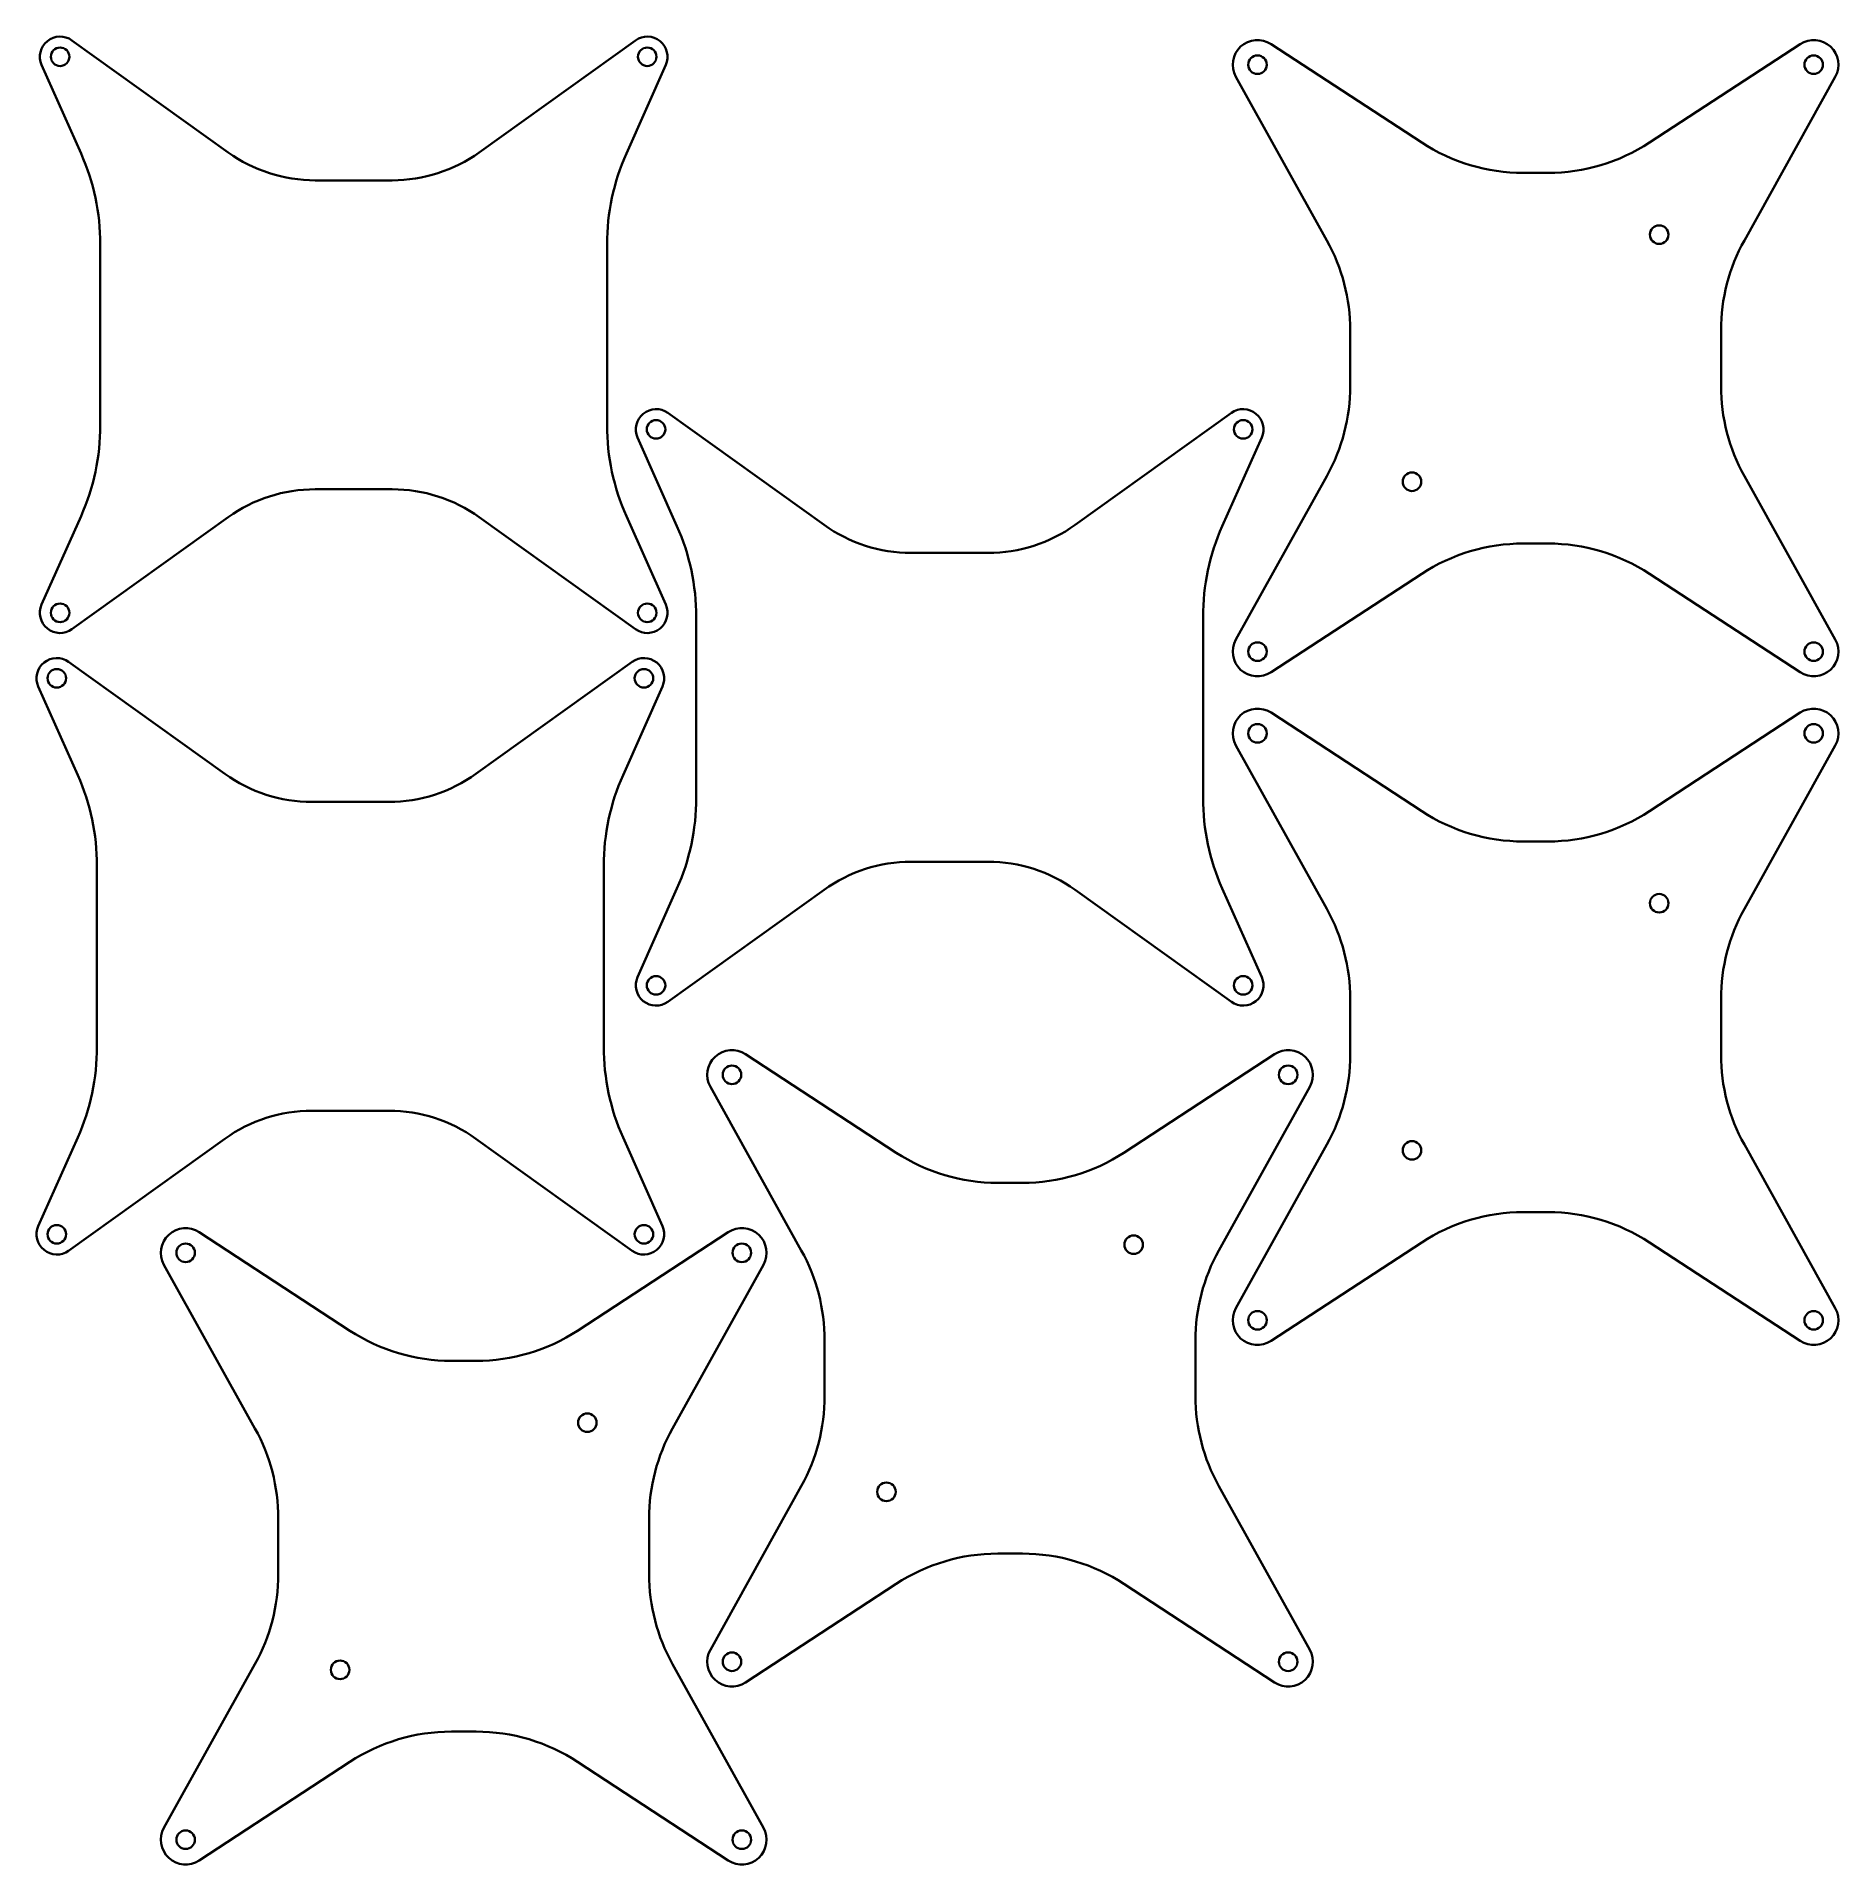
# Model space of a CAD drawing. Extents: x 449 to 740, y 273 to 568.
import ezdxf

# ---------------------------------------------------------------- set-up
doc = ezdxf.new("R2010")
doc.units = 0

msp = doc.modelspace()

# ---------------------------------------------------------------- linework, layer by layer
at = {"color": 7, "lineweight": 35}
for p, q in [((454.443298, 567.81665), (479.733429, 549.682129)), ((545.630005, 567.81665), (520.339844, 549.682129)), ((648.462158, 567.220337), (672.84967, 551.267334)), ((734.082764, 567.220337), (709.695251, 551.267334)), ((642.776123, 561.92981), (657.494751, 535.446533)), ((739.768799, 561.92981), (725.050171, 535.446533)), ((459.036621, 534.804138), (459.036621, 505.511261)), ((541.036621, 534.804138), (541.036621, 505.511261)), ((550.869507, 507.511475), (576.159607, 489.376953)), ((642.056152, 507.511475), (616.765991, 489.376953)), ((642.776123, 470.816071), (657.494751, 497.299316)), ((739.768799, 470.816071), (725.050171, 497.299316)), ((454.443298, 472.498688), (479.733429, 490.63324)), ((545.630005, 472.498688), (520.339844, 490.63324)), ((648.462158, 465.525513), (672.84967, 481.478546)), ((734.082764, 465.525513), (709.695251, 481.478546)), ((555.46283, 474.498932), (555.46283, 445.206055)), ((637.46283, 474.498932), (637.46283, 445.206055)), ((453.906128, 467.221649), (479.196289, 449.087097)), ((545.092834, 467.221649), (519.802673, 449.087097)), ((648.462158, 458.996796), (672.84967, 443.043732)), ((734.082764, 458.996796), (709.695251, 443.043732)), ((642.776123, 453.706238), (657.494751, 427.222961)), ((739.768799, 453.706238), (725.050171, 427.222961)), ((458.499451, 434.209106), (458.499451, 404.916229)), ((540.499451, 434.209106), (540.499451, 404.916229)), ((550.869507, 412.193512), (576.159607, 430.328033)), ((642.056152, 412.193512), (616.765991, 430.328033)), ((563.429993, 403.727844), (587.817505, 387.77478)), ((649.050659, 403.727844), (624.663086, 387.77478)), ((557.744019, 398.437256), (572.462646, 371.95401)), ((654.736633, 398.437256), (640.018005, 371.95401)), ((453.906128, 371.903687), (479.196289, 390.038208)), ((545.092834, 371.903687), (519.802673, 390.038208)), ((642.776123, 362.592499), (657.494751, 389.075745)), ((739.768799, 362.592499), (725.050171, 389.075745)), ((475.031403, 374.917816), (499.418945, 358.964752)), ((560.652039, 374.917816), (536.264526, 358.964752)), ((648.462158, 357.301941), (672.84967, 373.254974)), ((734.082764, 357.301941), (709.695251, 373.254974)), ((469.345398, 369.627258), (484.064056, 343.143982)), ((566.338074, 369.627258), (551.619385, 343.143982)), ((557.744019, 307.323547), (572.462646, 333.806793)), ((654.736633, 307.323547), (640.018005, 333.806793)), ((563.429993, 302.032959), (587.817505, 317.986023)), ((649.050659, 302.032959), (624.663086, 317.986023)), ((469.345398, 278.513519), (484.064056, 304.996765)), ((566.338074, 278.513519), (551.619385, 304.996765)), ((475.031403, 273.222961), (499.418945, 289.176025)), ((560.652039, 273.222961), (536.264526, 289.176025))]:
    msp.add_line(p, q, dxfattribs=at)
at = {"color": 7, "lineweight": 35, "ltscale": 0.392104}
for p, q in [((449.546814, 563.828613), (455.917969, 549.496765)), ((550.526428, 563.828613), (544.155273, 549.496765)), ((545.973022, 503.523376), (552.344177, 489.191559)), ((646.952637, 503.523376), (640.581482, 489.191559)), ((449.009644, 463.233551), (455.380798, 448.901733)), ((549.989319, 463.233551), (543.618103, 448.901733)), ((545.973022, 416.18161), (552.344177, 430.513428)), ((646.952637, 416.18161), (640.581482, 430.513428)), ((449.009644, 375.891785), (455.380798, 390.223602)), ((549.989319, 375.891785), (543.618103, 390.223602))]:
    msp.add_line(p, q, dxfattribs=at)
at = {"color": 7, "lineweight": 35, "ltscale": 0.311463}
for p, q in [((493.807373, 545.157715), (506.2659, 545.157715)), ((493.807373, 495.157684), (506.2659, 495.157684)), ((493.270203, 444.562653), (505.728729, 444.562653)), ((493.270203, 394.562653), (505.728729, 394.562653))]:
    msp.add_line(p, q, dxfattribs=at)
at = {"color": 7, "lineweight": 35, "ltscale": 0.1}
for p, q in [((689.272461, 546.372925), (693.272461, 546.372925)), ((689.272461, 486.372925), (693.272461, 486.372925)), ((689.272461, 438.149353), (693.272461, 438.149353)), ((604.240295, 382.880402), (608.240295, 382.880402)), ((689.272461, 378.149353), (693.272461, 378.149353)), ((515.841736, 354.070374), (519.841736, 354.070374)), ((604.240295, 322.880402), (608.240295, 322.880402)), ((515.841736, 294.070374), (519.841736, 294.070374))]:
    msp.add_line(p, q, dxfattribs=at)
at = {"color": 7, "lineweight": 35, "ltscale": 0.225}
for p, q in [((661.272461, 511.872925), (661.272461, 520.872925)), ((721.272461, 511.872925), (721.272461, 520.872925)), ((661.272461, 403.649353), (661.272461, 412.649353)), ((721.272461, 403.649353), (721.272461, 412.649353)), ((576.240295, 348.380402), (576.240295, 357.380402)), ((636.240295, 348.380402), (636.240295, 357.380402)), ((487.841736, 319.570374), (487.841736, 328.570374)), ((547.841736, 319.570374), (547.841736, 328.570374))]:
    msp.add_line(p, q, dxfattribs=at)
at = {"color": 7, "lineweight": 35, "ltscale": 0.392103}
for p, q in [((449.546814, 476.486816), (455.917969, 490.818604)), ((550.526428, 476.486816), (544.155273, 490.818604))]:
    msp.add_line(p, q, dxfattribs=at)
at = {"color": 7, "lineweight": 35, "ltscale": 0.311462}
for p, q in [((590.233582, 484.852478), (602.692078, 484.852478)), ((590.233582, 434.852478), (602.692078, 434.852478))]:
    msp.add_line(p, q, dxfattribs=at)
at = {"color": 7, "lineweight": 35}
for centre in [(452.536621, 565.157715), (547.536621, 565.157715), (646.272461, 563.872925), (736.272461, 563.872925), (711.272461, 536.372925), (548.96283, 504.852478), (643.96283, 504.852478), (671.272461, 496.372925), (452.536621, 475.157684), (547.536621, 475.157684), (646.272461, 468.872925), (736.272461, 468.872925), (451.999451, 464.562653), (546.999451, 464.562653), (646.272461, 455.649353), (736.272461, 455.649353), (711.272461, 428.149353), (548.96283, 414.852478), (643.96283, 414.852478), (561.240295, 400.380402), (651.240295, 400.380402), (671.272461, 388.149353), (451.999451, 374.562653), (546.999451, 374.562653), (472.841736, 371.570374), (562.841736, 371.570374), (626.240295, 372.880402), (646.272461, 360.649353), (736.272461, 360.649353), (537.841736, 344.070374), (586.240295, 332.880402), (497.841736, 304.070374), (561.240295, 305.380402), (651.240295, 305.380402), (472.841736, 276.570374), (562.841736, 276.570374)]:
    msp.add_circle(centre, 1.5, dxfattribs=at)
for centre, radius, start, end in [((452.536621, 565.157715), 3.27194, 54.357207, 203.967429), ((547.536621, 565.157715), 3.27194, 336.032578, 125.642791), ((646.272461, 563.872925), 4, 56.80974, 209.063789), ((736.272461, 563.872925), 4, 330.93621, 123.190262), ((689.272461, 576.372925), 30, 236.809383, 269.999997), ((693.272461, 576.372925), 30, 269.999997, 303.190615), ((422.867188, 534.804138), 36.169439, 360, 23.967422), ((493.807373, 569.309448), 24.151726, 234.357209, 269.999997), ((506.2659, 569.309448), 24.151726, 269.999997, 305.642793), ((577.206055, 534.804138), 36.169439, 156.032571, 179.999995), ((631.272461, 520.872925), 30, 0, 29.06405), ((751.272461, 520.872925), 30, 150.935952, 180.000005), ((631.272461, 511.872925), 30, 330.93595, 360), ((751.272461, 511.872925), 30, 180.000005, 209.064048), ((548.96283, 504.852478), 3.27194, 54.357207, 203.967429), ((643.96283, 504.852478), 3.27194, 336.032578, 125.642791), ((422.867188, 505.511261), 36.169439, 336.032578, 360), ((577.206055, 505.511261), 36.169439, 180.000005, 203.967429), ((493.807373, 471.005981), 24.151726, 90.000003, 125.642791), ((506.2659, 471.005981), 24.151726, 54.357207, 90.000003), ((519.293396, 474.498932), 36.169439, 360, 23.967422), ((590.233582, 509.004211), 24.151726, 234.357209, 269.999997), ((602.692078, 509.004211), 24.151726, 269.999997, 305.642793), ((673.632263, 474.498932), 36.169439, 156.032571, 179.999995), ((689.272461, 456.372925), 30, 90.000003, 123.190617), ((693.272461, 456.372925), 30, 56.809385, 90.000003), ((452.536621, 475.157684), 3.27194, 156.032571, 305.642793), ((547.536621, 475.157684), 3.27194, 234.357209, 23.967422), ((646.272461, 468.872925), 4, 150.936211, 303.19026), ((736.272461, 468.872925), 4, 236.809738, 29.06379), ((451.999451, 464.562653), 3.27194, 54.357207, 203.967429), ((546.999451, 464.562653), 3.27194, 336.032578, 125.642791), ((646.272461, 455.649353), 4, 56.80974, 209.063789), ((736.272461, 455.649353), 4, 330.93621, 123.190262), ((422.330017, 434.209106), 36.169439, 360, 23.967422), ((493.270203, 468.714386), 24.151726, 234.357209, 269.999997), ((505.728729, 468.714386), 24.151726, 269.999997, 305.642793), ((576.668884, 434.209106), 36.169439, 156.032571, 179.999995), ((519.293396, 445.206055), 36.169439, 336.032578, 360), ((673.632263, 445.206055), 36.169439, 180.000005, 203.967429), ((689.272461, 468.149353), 30, 236.809383, 269.999997), ((693.272461, 468.149353), 30, 269.999997, 303.190615), ((590.233582, 410.700775), 24.151726, 90.000003, 125.642791), ((602.692078, 410.700775), 24.151726, 54.357207, 90.000003), ((631.272461, 412.649353), 30, 0, 29.06405), ((751.272461, 412.649353), 30, 150.935952, 180.000005), ((548.96283, 414.852478), 3.27194, 156.032571, 305.642793), ((643.96283, 414.852478), 3.27194, 234.357209, 23.967422), ((422.330017, 404.916229), 36.169439, 336.032578, 360), ((576.668884, 404.916229), 36.169439, 180.000005, 203.967429), ((561.240295, 400.380402), 4, 56.80974, 209.063789), ((651.240295, 400.380402), 4, 330.93621, 123.190262), ((631.272461, 403.649353), 30, 330.93595, 360), ((751.272461, 403.649353), 30, 180.000005, 209.064048), ((493.270203, 370.41095), 24.151726, 90.000003, 125.642791), ((505.728729, 370.41095), 24.151726, 54.357207, 90.000003), ((604.240295, 412.880402), 30, 236.809383, 269.999997), ((608.240295, 412.880402), 30, 269.999997, 303.190615), ((451.999451, 374.562653), 3.27194, 156.032571, 305.642793), ((546.999451, 374.562653), 3.27194, 234.357209, 23.967422), ((689.272461, 348.149353), 30, 90.000003, 123.190617), ((693.272461, 348.149353), 30, 56.809385, 90.000003), ((472.841736, 371.570374), 4, 56.80974, 209.063789), ((562.841736, 371.570374), 4, 330.93621, 123.190262), ((546.240295, 357.380402), 30, 0, 29.06405), ((666.240295, 357.380402), 30, 150.935952, 180.000005), ((646.272461, 360.649353), 4, 150.936211, 303.19026), ((736.272461, 360.649353), 4, 236.809738, 29.06379), ((515.841736, 384.070374), 30, 236.809383, 269.999997), ((519.841736, 384.070374), 30, 269.999997, 303.190615), ((546.240295, 348.380402), 30, 330.93595, 360), ((666.240295, 348.380402), 30, 180.000005, 209.064048), ((457.841736, 328.570374), 30, 0, 29.06405), ((577.841736, 328.570374), 30, 150.935952, 180.000005), ((604.240295, 292.880402), 30, 90.000003, 123.190617), ((608.240295, 292.880402), 30, 56.809385, 90.000003), ((457.841736, 319.570374), 30, 330.93595, 360), ((577.841736, 319.570374), 30, 180.000005, 209.064048), ((561.240295, 305.380402), 4, 150.936211, 303.19026), ((651.240295, 305.380402), 4, 236.809738, 29.06379), ((515.841736, 264.070374), 30, 90.000003, 123.190617), ((519.841736, 264.070374), 30, 56.809385, 90.000003), ((472.841736, 276.570374), 4, 150.936211, 303.19026), ((562.841736, 276.570374), 4, 236.809738, 29.06379)]:
    msp.add_arc(centre, radius, start, end, dxfattribs=at)

doc.saveas('drawing.dxf')
